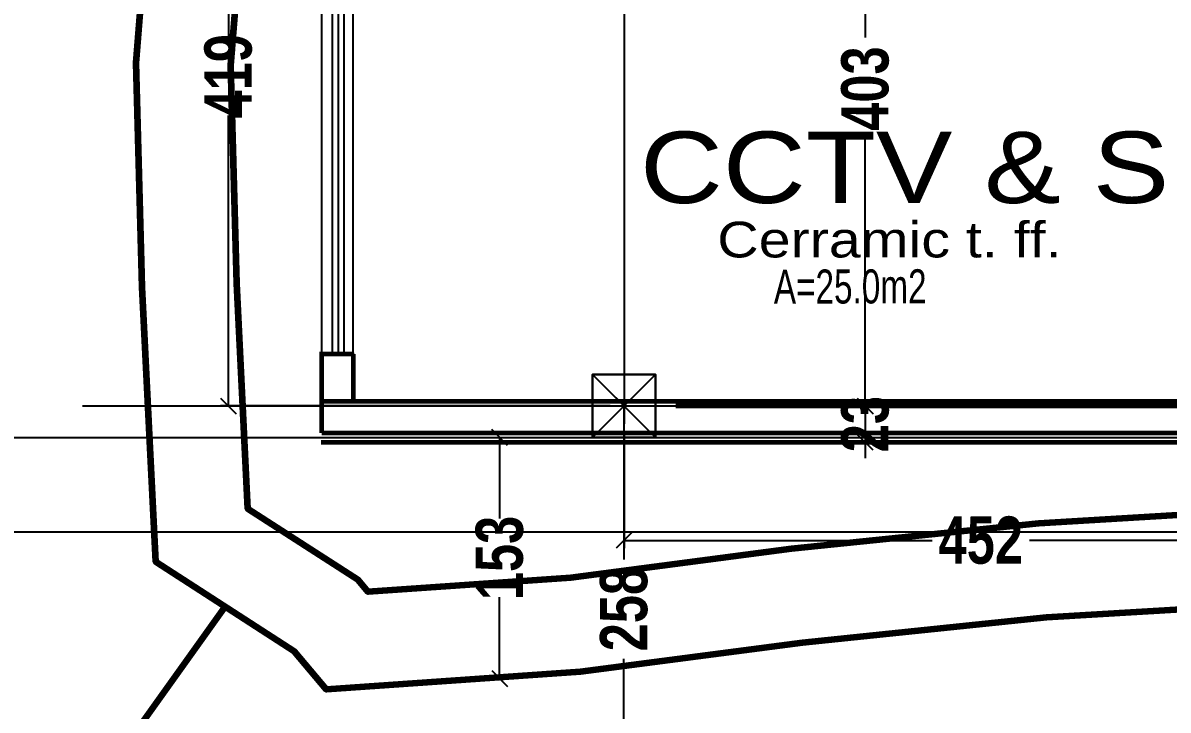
# Model space of a CAD drawing. Extents: x 250879 to 348495, y -51522 to -9360.
# Drawn here: x 336094 to 336820, y -46152 to -45716 of the extents above; entities that cross this region are included whole.
import ezdxf

# ---------------------------------------------------------------- set-up
doc = ezdxf.new("R2010")
doc.units = 0
doc.layers.get('0').update_dxf_attribs({"linetype": 'CONTINUOUS'})
doc.layers.get('DEFPOINTS').update_dxf_attribs({"color": 9, "linetype": 'CONTINUOUS'})
for name, color, linetype, lineweight in [('A-text finishing', 6, 'CONTINUOUS', 13), ('A-text function', 30, 'CONTINUOUS', 20), ('excavation border', 5, 'CONTINUOUS', 30), ('VIS', 8, 'CONTINUOUS', 18)]:
    doc.layers.add(name, color=color, linetype=linetype, lineweight=lineweight)
for name, color, linetype in [('AXIS', 1, 'CONTINUOUS'), ('COLUMN', 5, 'CONTINUOUS'), ('FURNITURE', 4, 'CONTINUOUS'), ('TEXT', 3, 'CONTINUOUS'), ('WALL', 7, 'CONTINUOUS'), ('WALL1', 2, 'CONTINUOUS')]:
    doc.layers.add(name, color=color, linetype=linetype)
doc.styles.add('ARIAL', font='BOD_CR.TTF', dxfattribs={"width": 1.2})
doc.styles.add('CITYBLUEPRINT', font='cityb___.ttf', dxfattribs={"width": 0.8})
doc.styles.get("Standard").update_dxf_attribs({"font": 'sanss___.ttf', "height": 15})
doc.dimstyles.new('50', dxfattribs={"dimtxt": 30, "dimasz": 10, "dimexe": 5, "dimexo": 6, "dimgap": 5, "dimtad": 0, "dimdec": 0, "dimdsep": 46, "dimtxsty": 'CITYBLUEPRINT', "dimblk1": 'OBLIQUE', "dimblk2": 'OBLIQUE', "dimsah": 1, "dimcen": 0.05, "dimdle": 0.03, "dimclrd": 24, "dimclre": 22, "dimclrt": 30, "dimadec": 0, "dimazin": 0, "dimtfac": 1, "dimtdec": 0, "dimtix": 1, "dimtmove": 0, "dimatfit": 3, "dimldrblk": 'OBLIQUE', "dimfxl": 1, "dimtolj": 1, "dimtzin": 0, "dimarcsym": 0})

# ---------------------------------------------------------------- blocks, each defined once
blk = doc.blocks.new('cbcb')
at = {"layer": 'AXIS'}
blk.add_line((327577.93, -10741.62), (327577.95, -14318.5), dxfattribs=at)
blk = doc.blocks.new('_Oblique')
at = {"color": 0, "lineweight": -2}
blk.add_line((-0.5, -0.5), (0.5, 0.5), dxfattribs=at)
blk = doc.blocks.new('*D2188')
at = {"layer": 'DEFPOINTS', "color": 0, "linetype": 'Continuous', "transparency": 16777216}
for p in [(336624.42, -45556.54), (336624.42, -45959.43), (336628.36, -45959.43)]:
    blk.add_point(p, dxfattribs=at)
at = {"layer": 'VIS', "color": 24, "linetype": 'Continuous', "lineweight": -2, "transparency": 16777216}
for p, q in [((336628.36, -45556.51), (336628.36, -45725.49)), ((336628.36, -45959.46), (336628.36, -45790.48))]:
    blk.add_line(p, q, dxfattribs=at)
at = {"layer": 'VIS', "color": 22, "linetype": 'Continuous', "lineweight": -2, "transparency": 16777216}
for p, q in [((336630.42, -45556.54), (336633.36, -45556.54)), ((336630.42, -45959.43), (336633.36, -45959.43))]:
    blk.add_line(p, q, dxfattribs=at)
at = {"layer": 'VIS', "color": 24, "linetype": 'Continuous', "lineweight": -2, "transparency": 16777216, "xscale": 10, "yscale": 10, "zscale": 10}
for p, rotation in [((336628.36, -45556.54), 90), ((336628.36, -45959.43), 270)]:
    blk.add_blockref('_Oblique', p, dxfattribs=dict(at, rotation=rotation))
at = {"layer": 'VIS', "color": 30, "linetype": 'Continuous', "lineweight": 5, "transparency": 16777216, "insert": (336628.36, -45757.98), "char_height": 30, "attachment_point": 5, "rotation": 90, "style": 'CITYBLUEPRINT'}
blk.add_mtext('\\A1;403', dxfattribs=at)
blk = doc.blocks.new('*D2189')
at = {"layer": 'DEFPOINTS', "color": 0, "linetype": 'Continuous', "transparency": 16777216}
for p in [(336624.42, -45959.43), (336624.42, -45982.51), (336628.36, -45982.51)]:
    blk.add_point(p, dxfattribs=at)
at = {"layer": 'VIS', "color": 24, "linetype": 'Continuous', "lineweight": -2, "transparency": 16777216}
for p, q in [((336628.36, -45959.43), (336628.36, -45949.43)), ((336628.36, -45959.43), (336628.36, -45982.51)), ((336628.36, -45982.51), (336628.36, -45992.51))]:
    blk.add_line(p, q, dxfattribs=at)
at = {"layer": 'VIS', "color": 22, "linetype": 'Continuous', "lineweight": -2, "transparency": 16777216}
for p, q in [((336630.42, -45959.43), (336633.36, -45959.43)), ((336630.42, -45982.51), (336633.36, -45982.51))]:
    blk.add_line(p, q, dxfattribs=at)
at = {"layer": 'VIS', "color": 24, "linetype": 'Continuous', "lineweight": -2, "transparency": 16777216, "xscale": 10, "yscale": 10, "zscale": 10}
for p, rotation in [((336628.36, -45959.43), 270), ((336628.36, -45982.51), 90)]:
    blk.add_blockref('_Oblique', p, dxfattribs=dict(at, rotation=rotation))
at = {"layer": 'VIS', "color": 30, "linetype": 'Continuous', "lineweight": 5, "transparency": 16777216, "insert": (336628.36, -45970.97), "char_height": 30, "attachment_point": 5, "rotation": 90, "style": 'CITYBLUEPRINT'}
blk.add_mtext('\\A1;23', dxfattribs=at)
blk = doc.blocks.new('*D2253')
at = {"layer": 'DEFPOINTS', "color": 0, "linetype": 'Continuous', "transparency": 16777216}
for p in [(336218.46, -45540.88), (336224.46, -45959.43), (336472.53, -45959.43)]:
    blk.add_point(p, dxfattribs=at)
at = {"layer": 'VIS', "color": 24, "linetype": 'Continuous', "lineweight": -2, "transparency": 16777216}
for p, q in [((336224.46, -45540.85), (336224.46, -45725.31)), ((336224.46, -45959.46), (336224.46, -45775))]:
    blk.add_line(p, q, dxfattribs=at)
at = {"layer": 'VIS', "color": 22, "linetype": 'Continuous', "lineweight": -2, "transparency": 16777216}
for p, q in [((336224.46, -45540.88), (336229.46, -45540.88)), ((336466.53, -45959.43), (336219.46, -45959.43))]:
    blk.add_line(p, q, dxfattribs=at)
at = {"layer": 'VIS', "color": 24, "linetype": 'Continuous', "lineweight": -2, "transparency": 16777216, "xscale": 10, "yscale": 10, "zscale": 10}
for p, rotation in [((336224.46, -45540.88), 90), ((336224.46, -45959.43), 270)]:
    blk.add_blockref('_Oblique', p, dxfattribs=dict(at, rotation=rotation))
at = {"layer": 'VIS', "color": 30, "linetype": 'Continuous', "lineweight": 5, "transparency": 16777216, "insert": (336224.46, -45750.15), "char_height": 30, "attachment_point": 5, "rotation": 90, "style": 'CITYBLUEPRINT'}
blk.add_mtext('\\A1;419', dxfattribs=at)
blk = doc.blocks.new('*D2258')
at = {"layer": 'DEFPOINTS', "color": 0, "linetype": 'Continuous', "transparency": 16777216}
for p in [(336475.44, -45970.85), (336927.92, -45978.41), (336927.92, -46044.79)]:
    blk.add_point(p, dxfattribs=at)
at = {"layer": 'VIS', "color": 22, "linetype": 'Continuous', "lineweight": -2, "transparency": 16777216}
for p, q in [((336475.44, -45976.85), (336475.44, -46049.79)), ((336927.92, -45984.41), (336927.92, -46049.79))]:
    blk.add_line(p, q, dxfattribs=at)
at = {"layer": 'VIS', "color": 24, "linetype": 'Continuous', "lineweight": -2, "transparency": 16777216}
for p, q in [((336475.41, -46044.79), (336670.81, -46044.79)), ((336927.95, -46044.79), (336732.55, -46044.79))]:
    blk.add_line(p, q, dxfattribs=at)
at = {"layer": 'VIS', "color": 24, "linetype": 'Continuous', "lineweight": -2, "transparency": 16777216, "xscale": 10, "yscale": 10, "zscale": 10, "rotation": 180}
blk.add_blockref('_Oblique', (336475.44, -46044.79), dxfattribs=at)
at = {"layer": 'VIS', "color": 24, "linetype": 'Continuous', "lineweight": -2, "transparency": 16777216, "xscale": 10, "yscale": 10, "zscale": 10}
blk.add_blockref('_Oblique', (336927.92, -46044.79), dxfattribs=at)
at = {"layer": 'VIS', "color": 30, "linetype": 'Continuous', "lineweight": 5, "transparency": 16777216, "insert": (336701.68, -46044.79), "char_height": 30, "attachment_point": 5, "style": 'CITYBLUEPRINT'}
blk.add_mtext('\\A1;452', dxfattribs=at)
blk = doc.blocks.new('*D2262')
at = {"layer": 'DEFPOINTS', "color": 0, "linetype": 'Continuous', "transparency": 16777216}
for p in [(336475.37, -45959.35), (336475.37, -46217.39), (336475.37, -46217.39)]:
    blk.add_point(p, dxfattribs=at)
at = {"layer": 'VIS', "color": 22, "linetype": 'Continuous', "lineweight": -2, "transparency": 16777216}
for p, q in [((336469.37, -45959.35), (336470.37, -45959.35)), ((336469.37, -46217.39), (336470.37, -46217.39))]:
    blk.add_line(p, q, dxfattribs=at)
at = {"layer": 'VIS', "color": 24, "linetype": 'Continuous', "lineweight": -2, "transparency": 16777216}
for p, q in [((336475.37, -45959.32), (336475.37, -46056.8)), ((336475.37, -46217.42), (336475.37, -46119.94))]:
    blk.add_line(p, q, dxfattribs=at)
at = {"layer": 'VIS', "color": 24, "linetype": 'Continuous', "lineweight": -2, "transparency": 16777216, "xscale": 10, "yscale": 10, "zscale": 10}
for p, rotation in [((336475.37, -45959.35), 90), ((336475.37, -46217.39), 270)]:
    blk.add_blockref('_Oblique', p, dxfattribs=dict(at, rotation=rotation))
at = {"layer": 'VIS', "color": 30, "linetype": 'Continuous', "lineweight": 5, "transparency": 16777216, "insert": (336475.37, -46088.37), "char_height": 30, "attachment_point": 5, "rotation": 90, "style": 'CITYBLUEPRINT'}
blk.add_mtext('\\A1;258', dxfattribs=at)
blk = doc.blocks.new('*D2276')
at = {"layer": 'DEFPOINTS', "color": 0, "linetype": 'Continuous', "transparency": 16777216}
for p in [(336353.76, -45979.43), (336396.49, -45979.43), (336386.89, -46132.41)]:
    blk.add_point(p, dxfattribs=at)
at = {"layer": 'WALL', "color": 22, "linetype": 'Continuous', "lineweight": -2, "transparency": 16777216}
for p, q in [((336359.76, -45979.43), (336401.49, -45979.43)), ((336392.89, -46132.41), (336401.49, -46132.41))]:
    blk.add_line(p, q, dxfattribs=at)
at = {"layer": 'WALL', "color": 24, "linetype": 'Continuous', "lineweight": -2, "transparency": 16777216}
for p, q in [((336396.49, -45979.4), (336396.49, -46030.94)), ((336396.49, -46132.44), (336396.49, -46080.9))]:
    blk.add_line(p, q, dxfattribs=at)
at = {"layer": 'WALL', "color": 24, "linetype": 'Continuous', "lineweight": -2, "transparency": 16777216, "xscale": 10, "yscale": 10, "zscale": 10}
for p, rotation in [((336396.49, -45979.43), 90), ((336396.49, -46132.41), 270)]:
    blk.add_blockref('_Oblique', p, dxfattribs=dict(at, rotation=rotation))
at = {"layer": 'WALL', "color": 30, "linetype": 'Continuous', "transparency": 16777216, "insert": (336396.49, -46055.92), "char_height": 30, "attachment_point": 5, "rotation": 90, "style": 'CITYBLUEPRINT'}
blk.add_mtext('\\A1;153', dxfattribs=at)

msp = doc.modelspace()

# ---------------------------------------------------------------- linework, layer by layer
at = {"layer": 'AXIS', "ltscale": 3}
for p, q in [((336495.44042, -45979.42534), (336455.44042, -45939.42534)), ((336455.44042, -45979.42534), (336495.44042, -45939.42534))]:
    msp.add_line(p, q, dxfattribs=at)
at = {"layer": 'AXIS'}
msp.add_line((336131.96885, -45959.42534), (338478.33297, -45958.9107), dxfattribs=at)
at = {"layer": 'COLUMN'}
for points in [[(336495.44042, -45979.42534), (336495.44042, -45939.42534), (336455.44042, -45939.42534), (336455.44042, -45979.42534), (336495.44042, -45979.42534)], [(336455.44042, -45979.42534), (336455.44042, -45939.42534), (336495.44042, -45939.42534), (336495.44042, -45979.42534), (336455.44042, -45979.42534)]]:
    msp.add_lwpolyline(points, dxfattribs=at)
at = {"layer": 'excavation border', "lineweight": 200}
for points in [[(337457.47734, -46007.49354), (337307.41813, -46037.28769), (337214.9179, -46053.24094), (337046.37297, -46059.32417), (336893.23973, -46084.78713), (336743.29113, -46093.78769), (336588.61033, -46109.7243), (336447.70557, -46128.20027), (336286.6992, -46139.3437), (336266.50893, -46115.20685), (336178.41732, -46058.4128), (336169.82548, -45884.08718), (336165.97375, -45741.5877), (336180.43994, -45561.62839), (336179.06022, -45413.18992), (336179.03203, -45244.18998), (336188.88681, -45107.52081), (336175.35179, -44930.92507), (336208.15654, -44777.17765), (336184.37802, -44600.07066), (336198.88639, -44456.96406), (336198.57237, -44322.62281), (336205.79375, -44144.50332)], [(337447.98234, -45948.20754), (337296.47522, -45978.28917), (337208.70896, -45993.42597), (337040.34514, -45999.50266), (336886.50292, -46025.08352), (336738.41681, -46033.97228), (336581.63407, -46050.12545), (336441.72826, -46068.47044), (336313.08594, -46077.37391), (336306.682, -46069.71819), (336236.82769, -46024.68202), (336229.78556, -45881.7995), (336226.03885, -45743.18552), (336240.46232, -45563.75764), (336239.06017, -45412.90608), (336239.03239, -45246.34538), (336249.05237, -45107.38507), (336235.83818, -44934.97526), (336269.0086, -44779.51409), (336244.78488, -44599.09119), (336258.89348, -44459.92778), (336258.57521, -44323.76849), (336265.82918, -44144.84508)]]:
    msp.add_lwpolyline(points, dxfattribs=at)
at = {"layer": 'FURNITURE', "ltscale": 3}
msp.add_lwpolyline([(336297.97136, -45927.04779), (336297.97136, -45557.9571), (336290.31348, -45557.9571), (336290.31348, -45927.04779)], dxfattribs=at)
at = {"layer": 'VIS', "color": 0, "linetype": 'Continuous', "lineweight": 140}
msp.add_line((336222.46313, -46086.80982), (335690.47768, -46830.31327), dxfattribs=at)
at = {"layer": 'WALL', "color": 4, "linetype": 'Continuous'}
for p in [(336455.44042, -45979.42534), (336455.44042, -46039.42534)]:
    msp.add_xline(p, (1, 0), dxfattribs=at)
at = {"layer": 'WALL', "linetype": 'Continuous', "ltscale": 3}
for points in [[(336303.6533, -45956.51067), (336303.6533, -45526.13848)], [(336283.6533, -45926.51067), (336283.6533, -45541.8832)], [(336283.6533, -45925.76595), (336283.6533, -45941.51067)], [(336283.6533, -45925.76595), (336283.6533, -45925.76595)], [(336283.6533, -45925.76595), (336283.6533, -45925.76595)], [(336303.6533, -45925.76595), (336303.6533, -45941.51067)], [(336303.6533, -45925.76595), (336303.6533, -45925.76595)]]:
    msp.add_lwpolyline(points, dxfattribs=at)
at = {"layer": 'WALL', "linetype": 'Continuous', "const_width": 3}
for points in [[(336303.6533, -45926.51067), (336283.6533, -45926.51067), (336283.6533, -45941.51067)], [(336303.6533, -45926.51067), (336303.6533, -45941.51067)], [(336303.6533, -45956.51067), (336283.6533, -45956.51067), (336283.6533, -45941.51067)], [(336303.6533, -45956.51067), (336303.6533, -45941.51067)], [(336283.6533, -45976.51067), (336283.6533, -45956.51067)], [(336303.6533, -45956.51067), (338033.60346, -45956.51067)], [(336908.5587, -45959.42528), (336508.08183, -45959.42528)]]:
    msp.add_lwpolyline(points, dxfattribs=at)
at = {"layer": 'WALL', "linetype": 'Continuous'}
msp.add_lwpolyline([(336283.6533, -45956.51067), (336303.6533, -45956.51067), (336303.6533, -45926.51067), (336283.6533, -45926.51067)], close=True, dxfattribs=at)
at = {"layer": 'WALL', "linetype": 'Continuous', "ltscale": 3, "const_width": 3}
for points in [[(338033.60346, -45956.51067), (336303.6533, -45956.51067)], [(338032.26639, -45976.51067), (336283.6533, -45976.51067)]]:
    msp.add_lwpolyline(points, dxfattribs=at)
at = {"layer": 'WALL', "color": 6, "linetype": 'Continuous', "const_width": 3}
msp.add_lwpolyline([(338032.26639, -45982.51067), (336283.17184, -45982.51067)], dxfattribs=at)
at = {"layer": 'WALL1'}
msp.add_line((336294.14242, -45557.9571), (336294.14242, -45927.04779), dxfattribs=at)

# ---------------------------------------------------------------- block references
at = {"layer": 'VIS', "linetype": 'Continuous', "lineweight": 5}
msp.add_blockref('cbcb', (8897.49344, -31652.34999), dxfattribs=at)

# ---------------------------------------------------------------- texts
at = {"layer": 'A-text finishing', "style": 'ARIAL', "width": 1.2}
msp.add_text('Cerramic t. ff.', height=22.68, dxfattribs=at).set_placement((336534.53266, -45865.1687))
at = {"layer": 'A-text function', "insert": (336485.51239, -45785.28355), "char_height": 45.36, "width": 1374.19264, "attachment_point": 1, "style": 'ARIAL'}
msp.add_mtext('CCTV & SERV.', dxfattribs=at)
at = {"layer": 'TEXT', "width": 0.7}
msp.add_text('A=25.0m2', height=21.6, rotation=0.12694545, dxfattribs=at).set_placement((336570.43557, -45894.5025))

# ---------------------------------------------------------------- dimensions: what is measured, and where the dimension line sits
at = {"layer": 'VIS', "linetype": 'Continuous', "lineweight": 5}
for base, p1, p2, picture, middle in [((336224.46496, -45959.42534), (336218.46496, -45540.8832), (336472.52576, -45959.42534), '*D2253', (336224.46496, -45750.15427)), ((336628.36378, -45959.42528), (336624.41872, -45556.54042), (336624.41872, -45959.42528), '*D2188', (336628.36378, -45757.98285)), ((336628.36378, -45982.51067), (336624.41872, -45959.42528), (336624.41872, -45982.51067), '*D2189', (336628.36378, -45970.96798))]:
    dim = msp.add_linear_dim(base=base, p1=p1, p2=p2, angle=90, dimstyle='50', override={"dimtmove": 1}, dxfattribs=at)
    dim.commit()
    dim.dimension.update_dxf_attribs({"geometry": picture, "text_midpoint": middle})
dim = msp.add_linear_dim(base=(336475.3651, -46217.38944), p1=(336475.3651, -45959.35002), p2=(336475.3651, -46217.38944), angle=90, dimstyle='50', dxfattribs=at)
dim.commit()
dim.dimension.update_dxf_attribs({"geometry": '*D2262', "text_midpoint": (336475.3651, -46088.36973)})
dim = msp.add_linear_dim(base=(336927.91735, -46044.7903), p1=(336475.44047, -45970.84693), p2=(336927.91735, -45978.41263), dimstyle='50', dxfattribs=at)
dim.commit()
dim.dimension.update_dxf_attribs({"geometry": '*D2258', "text_midpoint": (336701.67891, -46044.7903)})
at = {"layer": 'WALL', "color": 4, "linetype": 'Continuous'}
dim = msp.add_linear_dim(base=(336396.49244, -45979.42534), p1=(336386.89321, -46132.40916), p2=(336353.75565, -45979.42534), angle=90, dimstyle='50', dxfattribs=at)
dim.commit()
dim.dimension.update_dxf_attribs({"geometry": '*D2276', "text_midpoint": (336396.49244, -46055.91725)})

doc.saveas('drawing.dxf')
